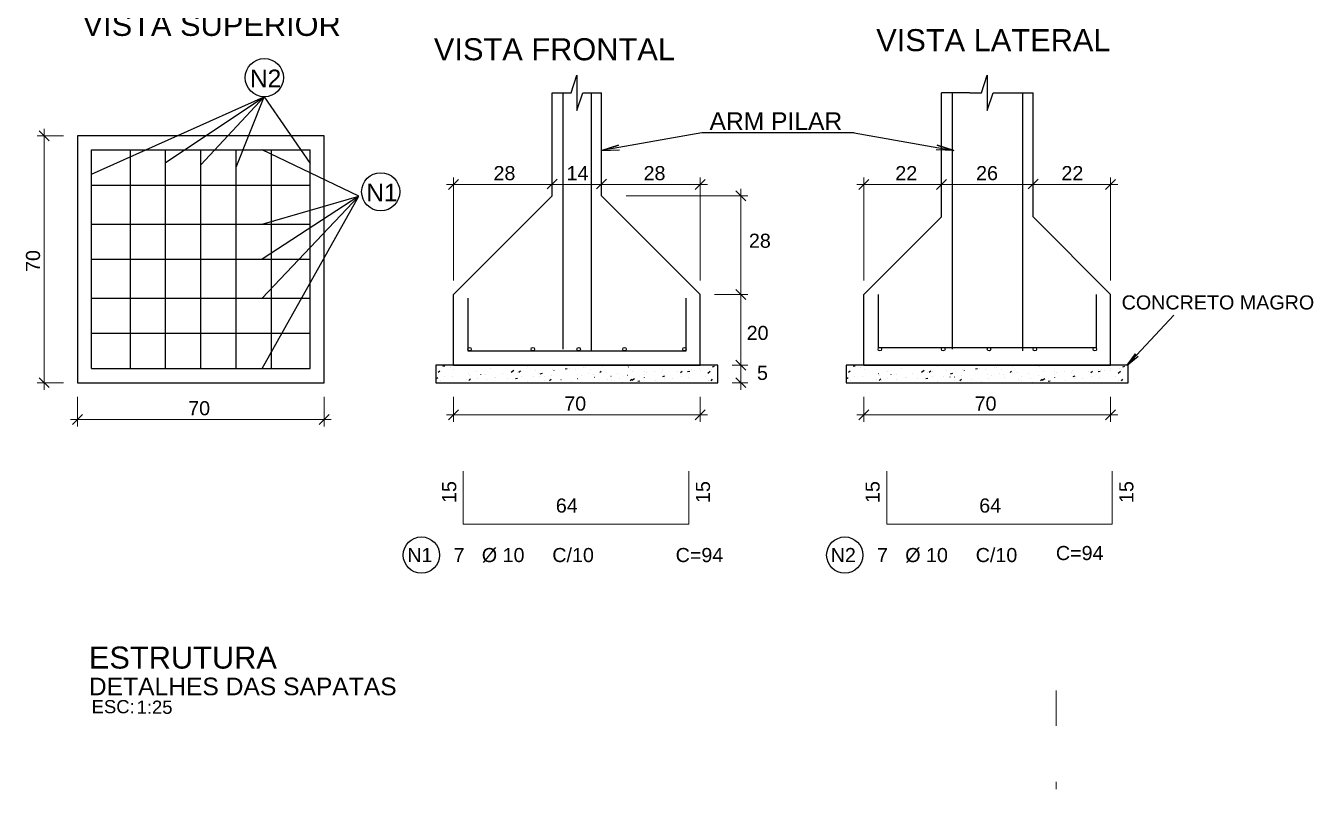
# Model space of a CAD drawing. Header units: inches. Extents: x -413 to -271, y -70 to 27.
# Drawn here: x -333.51 to -329.857, y -10.868 to -8.703 of the extents above; entities that cross this region are included whole.
import ezdxf
from ezdxf.enums import TextEntityAlignment as Align

# ---------------------------------------------------------------- set-up
doc = ezdxf.new("R2010")
doc.units = ezdxf.units.IN
doc.header["$MEASUREMENT"] = 0
doc.linetypes.add('DOT2', pattern=[3.175, 0, -3.175])
for name, color, linetype in [('1', 1, 'Continuous'), ('11', 13, 'Continuous'), ('2', 2, 'Continuous'), ('3', 3, 'Continuous'), ('ARQ-TXT-02', 2, 'Continuous'), ('ARQ-TXT-03', 3, 'Continuous'), ('ARQ-TXT-04', 4, 'Continuous'), ('ARQ-TXT-SMB', 4, 'Continuous')]:
    doc.layers.add(name, color=color, linetype=linetype)
for name, color, linetype, lineweight in [('4', 4, 'Continuous', 0), ('AR-COTA', 1, 'Continuous', 0), ('DT-Pontilhado', 9, 'DOT2', 5)]:
    doc.layers.add(name, color=color, linetype=linetype, lineweight=lineweight)
doc.styles.add('Arial', font='ARIALUNI.ttf')
doc.styles.get("Standard").update_dxf_attribs({"font": 'arial.ttf'})

# ---------------------------------------------------------------- blocks, each defined once
blk = doc.blocks.new('*U627')
at = {"layer": 'ARQ-TXT-02', "insert": (0.2309, 0.1714), "char_height": 0.0375, "attachment_point": 1, "style": 'Arial'}
blk.add_mtext_dynamic_manual_height_columns('ESC:', width=0.001147, gutter_width=0.2083, heights=[0], dxfattribs=at)
at = {"layer": 'ARQ-TXT-02', "style": 'Arial'}
blk.add_attdef('ESCALA', (0.3585, 0.1323), '', height=0.0375, dxfattribs=at)
at = {"layer": 'ARQ-TXT-03', "style": 'Arial'}
blk.add_attdef('DESENHO', (0.2231, 0.185), '', height=0.05, dxfattribs=at)
at = {"layer": 'ARQ-TXT-04', "style": 'Arial'}
blk.add_attdef('MATÉRIA', text='', height=0.0625, dxfattribs=at).set_placement((0.2231, 0.2419), align=Align.BOTTOM_LEFT)

msp = doc.modelspace()

# ---------------------------------------------------------------- linework, layer by layer
at = {"layer": '1', "linetype": 'Continuous'}
for centre in [(-332.388, -10.2041), (-331.1867, -10.2041)]:
    msp.add_circle(centre, 0.0514, dxfattribs=at)
at = {"layer": '11', "linetype": 'Continuous'}
for p, q in [((-333.3236, -9.1236), (-332.8344, -8.9041)), ((-333.1136, -9.0908), (-332.8344, -8.9041)), ((-333.0136, -9.0977), (-332.8344, -8.9041)), ((-332.9136, -9.1037), (-332.8344, -8.9041)), ((-332.8344, -8.9041), (-332.7036, -9.0934)), ((-332.5656, -9.186), (-332.8401, -9.0552)), ((-330.6523, -9.174), (-330.6523, -9.1316)), ((-330.6523, -9.174), (-330.6523, -9.1316)), ((-331.8907, -9.1657), (-331.8625, -9.1375)), ((-330.6665, -9.1657), (-330.6382, -9.1375)), ((-330.6665, -9.1657), (-330.6382, -9.1375)), ((-332.8401, -9.2652), (-332.5656, -9.186)), ((-332.5656, -9.186), (-332.8401, -9.3652)), ((-332.8401, -9.4752), (-332.5656, -9.186)), ((-332.8401, -9.6752), (-332.5656, -9.186)), ((-332.3466, -9.6722), (-332.3466, -9.6722)), ((-332.3466, -9.6744), (-332.3466, -9.6744)), ((-332.3466, -9.6744), (-332.3466, -9.6744)), ((-332.3466, -9.6744), (-332.3466, -9.6744)), ((-332.3274, -9.6684), (-332.3215, -9.6673)), ((-332.3058, -9.6729), (-332.3057, -9.6729)), ((-332.2954, -9.6792), (-332.2954, -9.6791)), ((-332.2814, -9.6675), (-332.2813, -9.6675)), ((-332.1913, -9.6748), (-332.1913, -9.6747)), ((-332.1543, -9.6667), (-332.1542, -9.6667)), ((-332.1333, -9.6852), (-332.126, -9.6799)), ((-332.0869, -9.6687), (-332.0869, -9.6686)), ((-332.016, -9.6788), (-332.0159, -9.6787)), ((-331.9799, -9.676), (-331.974, -9.6749)), ((-331.9686, -9.6757), (-331.9686, -9.6756)), ((-331.9514, -9.6766), (-331.9513, -9.6766)), ((-331.927, -9.6712), (-331.9269, -9.6712)), ((-331.9213, -9.6726), (-331.9213, -9.6726)), ((-331.9068, -9.6769), (-331.9068, -9.6768)), ((-331.874, -9.6696), (-331.874, -9.6695)), ((-331.8267, -9.6665), (-331.8267, -9.6664)), ((-331.8024, -9.6707), (-331.8024, -9.6706)), ((-331.7999, -9.6704), (-331.7998, -9.6704)), ((-331.6981, -9.6656), (-331.6981, -9.6655)), ((-331.6304, -9.6775), (-331.6303, -9.6775)), ((-331.6222, -9.679), (-331.6222, -9.6789)), ((-331.598, -9.676), (-331.5979, -9.676)), ((-331.597, -9.6803), (-331.5969, -9.6803)), ((-331.5726, -9.6749), (-331.5725, -9.6749)), ((-331.5661, -9.6785), (-331.566, -9.6784)), ((-331.5618, -9.6698), (-331.5559, -9.6687)), ((-331.1823, -9.6722), (-331.1823, -9.6722)), ((-331.1823, -9.6744), (-331.1823, -9.6744)), ((-331.1823, -9.6744), (-331.1823, -9.6744)), ((-331.1823, -9.6744), (-331.1823, -9.6744)), ((-331.1631, -9.6684), (-331.1572, -9.6673)), ((-331.1415, -9.6729), (-331.1414, -9.6729)), ((-331.1312, -9.6792), (-331.1312, -9.6791)), ((-331.1171, -9.6675), (-331.117, -9.6675)), ((-331.027, -9.6748), (-331.027, -9.6747)), ((-330.99, -9.6667), (-330.99, -9.6667)), ((-330.969, -9.6852), (-330.9618, -9.6799)), ((-330.9227, -9.6687), (-330.9226, -9.6686)), ((-330.8517, -9.6788), (-330.8516, -9.6787)), ((-330.8157, -9.676), (-330.8098, -9.6749)), ((-330.8044, -9.6757), (-330.8043, -9.6756)), ((-330.7871, -9.6766), (-330.787, -9.6766)), ((-330.7627, -9.6712), (-330.7626, -9.6712)), ((-330.7571, -9.6726), (-330.757, -9.6726)), ((-330.7425, -9.6769), (-330.7425, -9.6768)), ((-330.7098, -9.6696), (-330.7097, -9.6695)), ((-330.6624, -9.6665), (-330.6624, -9.6664)), ((-330.6381, -9.6707), (-330.6381, -9.6706)), ((-330.6356, -9.6704), (-330.6355, -9.6704)), ((-330.5339, -9.6656), (-330.5339, -9.6655)), ((-330.4662, -9.6775), (-330.4661, -9.6775)), ((-330.458, -9.679), (-330.458, -9.6789)), ((-330.4337, -9.676), (-330.4336, -9.676)), ((-330.4327, -9.6803), (-330.4326, -9.6803)), ((-330.4083, -9.6749), (-330.4082, -9.6749)), ((-330.4018, -9.6785), (-330.4018, -9.6784)), ((-330.3975, -9.6698), (-330.3917, -9.6687)), ((-332.3466, -9.6819), (-332.3466, -9.6819)), ((-332.3466, -9.6819), (-332.3466, -9.6819)), ((-332.3466, -9.6819), (-332.3466, -9.6819)), ((-332.3466, -9.6907), (-332.3466, -9.6907)), ((-332.3466, -9.6995), (-332.3466, -9.6995)), ((-332.3466, -9.6995), (-332.3466, -9.6995)), ((-332.3466, -9.7042), (-332.341, -9.7001)), ((-332.3466, -9.7087), (-332.3466, -9.7087)), ((-332.3466, -9.7087), (-332.3466, -9.7087)), ((-332.3466, -9.7094), (-332.3466, -9.7094)), ((-332.3466, -9.7094), (-332.3466, -9.7094)), ((-332.3466, -9.7094), (-332.3466, -9.7094)), ((-332.3401, -9.6853), (-332.3356, -9.6814)), ((-332.3345, -9.7082), (-332.3344, -9.7082)), ((-332.3261, -9.7152), (-332.3261, -9.7152)), ((-332.3261, -9.7152), (-332.3261, -9.7152)), ((-332.3237, -9.6969), (-332.3236, -9.6968)), ((-332.3137, -9.7152), (-332.3137, -9.7152)), ((-332.3002, -9.7152), (-332.3002, -9.7152)), ((-332.3002, -9.7152), (-332.3002, -9.7152)), ((-332.2998, -9.6971), (-332.2998, -9.6971)), ((-332.2743, -9.7152), (-332.2743, -9.7152)), ((-332.2743, -9.7152), (-332.2743, -9.7152)), ((-332.2687, -9.7152), (-332.2687, -9.7152)), ((-332.2611, -9.7152), (-332.2611, -9.7152)), ((-332.261, -9.705), (-332.2609, -9.705)), ((-332.2549, -9.689), (-332.2548, -9.689)), ((-332.2532, -9.7086), (-332.2486, -9.7047)), ((-332.2525, -9.6941), (-332.2524, -9.694)), ((-332.2491, -9.7152), (-332.2491, -9.7152)), ((-332.2491, -9.7152), (-332.2491, -9.7152)), ((-332.2491, -9.7152), (-332.2491, -9.7152)), ((-332.2484, -9.7152), (-332.2484, -9.7152)), ((-332.2477, -9.7102), (-332.2477, -9.7101)), ((-332.2305, -9.6836), (-332.2304, -9.6836)), ((-332.2286, -9.7036), (-332.2285, -9.7036)), ((-332.2237, -9.7152), (-332.2237, -9.7152)), ((-332.2225, -9.7152), (-332.2225, -9.7152)), ((-332.2195, -9.6925), (-332.2195, -9.6924)), ((-332.2052, -9.691), (-332.2051, -9.6909)), ((-332.2039, -9.7052), (-332.2038, -9.7051)), ((-332.1966, -9.7152), (-332.1966, -9.7152)), ((-332.1815, -9.7152), (-332.1815, -9.7152)), ((-332.1795, -9.6997), (-332.1794, -9.6997)), ((-332.1788, -9.7152), (-332.1788, -9.7152)), ((-332.1768, -9.7013), (-332.1767, -9.7013)), ((-332.1742, -9.7152), (-332.1742, -9.7152)), ((-332.1707, -9.7152), (-332.1707, -9.7152)), ((-332.1579, -9.688), (-332.1578, -9.6879)), ((-332.1464, -9.7152), (-332.1464, -9.7152)), ((-332.1448, -9.7152), (-332.1448, -9.7152)), ((-332.1448, -9.7152), (-332.1448, -9.7152)), ((-332.1448, -9.7152), (-332.1448, -9.7152)), ((-332.1434, -9.704), (-332.1434, -9.7039)), ((-332.1338, -9.7152), (-332.1338, -9.7151)), ((-332.1254, -9.7152), (-332.1254, -9.7152)), ((-332.1254, -9.7152), (-332.1254, -9.7152)), ((-332.1213, -9.7035), (-332.1154, -9.7023)), ((-332.1189, -9.7152), (-332.1189, -9.7152)), ((-332.1189, -9.7152), (-332.1189, -9.7152)), ((-332.1189, -9.7152), (-332.1189, -9.7152)), ((-332.1151, -9.6864), (-332.1151, -9.6863)), ((-332.1111, -9.6856), (-332.1065, -9.6818)), ((-332.1106, -9.6849), (-332.1105, -9.6848)), ((-332.1034, -9.6829), (-332.1033, -9.6828)), ((-332.1034, -9.6981), (-332.1033, -9.6981)), ((-332.093, -9.7152), (-332.093, -9.7152)), ((-332.093, -9.7152), (-332.093, -9.7152)), ((-332.093, -9.7152), (-332.093, -9.7152)), ((-332.0889, -9.7152), (-332.0889, -9.7152)), ((-332.0889, -9.7152), (-332.0889, -9.7152)), ((-332.0889, -9.7152), (-332.0889, -9.7152)), ((-332.0865, -9.7121), (-332.0865, -9.7121)), ((-332.0709, -9.6967), (-332.0708, -9.6967)), ((-332.0672, -9.7152), (-332.0672, -9.7152)), ((-332.0672, -9.7152), (-332.0672, -9.7152)), ((-332.0672, -9.7152), (-332.0672, -9.7152)), ((-332.0633, -9.6818), (-332.0632, -9.6818)), ((-332.0524, -9.699), (-332.0524, -9.699)), ((-332.0506, -9.6897), (-332.0447, -9.6886)), ((-332.0439, -9.7152), (-332.0439, -9.7152)), ((-332.0439, -9.7152), (-332.0439, -9.7152)), ((-332.0439, -9.7152), (-332.0439, -9.7152)), ((-332.0413, -9.7152), (-332.0413, -9.7152)), ((-332.0413, -9.7152), (-332.0413, -9.7152)), ((-332.0392, -9.7091), (-332.0392, -9.709)), ((-332.0391, -9.6989), (-332.0391, -9.6988)), ((-332.0317, -9.7152), (-332.0317, -9.7152)), ((-332.0242, -9.7089), (-332.0196, -9.705)), ((-332.0192, -9.6944), (-332.0191, -9.6944)), ((-332.0154, -9.7152), (-332.0154, -9.7152)), ((-332.0154, -9.7152), (-332.0154, -9.7152)), ((-332.0109, -9.6812), (-332.0109, -9.6811)), ((-332.0017, -9.7152), (-332.0017, -9.7152)), ((-332.0017, -9.7152), (-332.0017, -9.7152)), ((-332.0015, -9.7151), (-332.0014, -9.7151)), ((-331.9989, -9.7152), (-331.9989, -9.7152)), ((-331.9989, -9.7152), (-331.9989, -9.7152)), ((-331.9989, -9.7152), (-331.9989, -9.7152)), ((-331.9919, -9.706), (-331.9918, -9.7059)), ((-331.9895, -9.7152), (-331.9895, -9.7152)), ((-331.9895, -9.7152), (-331.9895, -9.7152)), ((-331.9869, -9.7152), (-331.9869, -9.7152)), ((-331.9636, -9.7152), (-331.9636, -9.7152)), ((-331.9632, -9.7123), (-331.9632, -9.7122)), ((-331.954, -9.7152), (-331.954, -9.7152)), ((-331.954, -9.7152), (-331.954, -9.7152)), ((-331.954, -9.7152), (-331.954, -9.7152)), ((-331.9457, -9.6912), (-331.9456, -9.6912)), ((-331.9446, -9.703), (-331.9445, -9.7029)), ((-331.9377, -9.7152), (-331.9377, -9.7152)), ((-331.935, -9.6946), (-331.935, -9.6945)), ((-331.917, -9.7152), (-331.917, -9.7152)), ((-331.9133, -9.6898), (-331.9132, -9.6898)), ((-331.9118, -9.7152), (-331.9118, -9.7152)), ((-331.909, -9.7152), (-331.909, -9.7152)), ((-331.909, -9.7152), (-331.909, -9.7152)), ((-331.909, -9.7152), (-331.909, -9.7152)), ((-331.9005, -9.6927), (-331.9004, -9.6927)), ((-331.8973, -9.6999), (-331.8972, -9.6998)), ((-331.8859, -9.7152), (-331.8859, -9.7152)), ((-331.8821, -9.6859), (-331.8775, -9.6821)), ((-331.878, -9.7152), (-331.878, -9.7152)), ((-331.878, -9.7152), (-331.878, -9.7152)), ((-331.878, -9.7152), (-331.878, -9.7152)), ((-331.8761, -9.6873), (-331.876, -9.6873)), ((-331.8641, -9.7152), (-331.8641, -9.7152)), ((-331.8641, -9.7152), (-331.8641, -9.7152)), ((-331.8641, -9.7152), (-331.8641, -9.7152)), ((-331.8615, -9.6875), (-331.8614, -9.6875)), ((-331.86, -9.7152), (-331.86, -9.7152)), ((-331.86, -9.7152), (-331.86, -9.7152)), ((-331.86, -9.7152), (-331.86, -9.7152)), ((-331.8588, -9.7061), (-331.8588, -9.706)), ((-331.85, -9.6968), (-331.8499, -9.6968)), ((-331.8495, -9.7089), (-331.8494, -9.7089)), ((-331.8341, -9.7152), (-331.8341, -9.7152)), ((-331.8341, -9.7152), (-331.8341, -9.7152)), ((-331.8341, -9.7152), (-331.8341, -9.7152)), ((-331.8306, -9.6884), (-331.8306, -9.6883)), ((-331.8251, -9.7035), (-331.825, -9.7034)), ((-331.8191, -9.7152), (-331.8191, -9.7152)), ((-331.8191, -9.7152), (-331.8191, -9.7152)), ((-331.818, -9.7138), (-331.818, -9.7137)), ((-331.8082, -9.7152), (-331.8082, -9.7152)), ((-331.8082, -9.7152), (-331.8082, -9.7152)), ((-331.8082, -9.7152), (-331.8082, -9.7152)), ((-331.8027, -9.6938), (-331.8026, -9.6937)), ((-331.8023, -9.7152), (-331.8023, -9.7152)), ((-331.7996, -9.7152), (-331.7996, -9.7152)), ((-331.7952, -9.7092), (-331.7906, -9.7054)), ((-331.7951, -9.7152), (-331.7951, -9.7152)), ((-331.7906, -9.7085), (-331.7833, -9.7032)), ((-331.7881, -9.6843), (-331.788, -9.6843)), ((-331.7823, -9.7152), (-331.7823, -9.7152)), ((-331.7823, -9.7152), (-331.7823, -9.7152)), ((-331.7823, -9.7152), (-331.7823, -9.7152)), ((-331.7741, -9.7152), (-331.7741, -9.7152)), ((-331.7741, -9.7152), (-331.7741, -9.7152)), ((-331.7738, -9.711), (-331.7679, -9.7099)), ((-331.7707, -9.7107), (-331.7707, -9.7107)), ((-331.7565, -9.7152), (-331.7565, -9.7152)), ((-331.7565, -9.7152), (-331.7565, -9.7152)), ((-331.7556, -9.6829), (-331.7555, -9.6829)), ((-331.7553, -9.6907), (-331.7553, -9.6906)), ((-331.7546, -9.701), (-331.7546, -9.7009)), ((-331.7542, -9.7152), (-331.7542, -9.7152)), ((-331.7542, -9.7152), (-331.7542, -9.7152)), ((-331.749, -9.6866), (-331.7489, -9.6866)), ((-331.7306, -9.7152), (-331.7306, -9.7152)), ((-331.7306, -9.7152), (-331.7306, -9.7152)), ((-331.7292, -9.7152), (-331.7292, -9.7152)), ((-331.7292, -9.7152), (-331.7292, -9.7152)), ((-331.7264, -9.6833), (-331.7264, -9.6832)), ((-331.7234, -9.7077), (-331.7233, -9.7076)), ((-331.708, -9.6876), (-331.708, -9.6876)), ((-331.7047, -9.7152), (-331.7047, -9.7152)), ((-331.7047, -9.7152), (-331.7047, -9.7152)), ((-331.7039, -9.6807), (-331.7038, -9.6807)), ((-331.7032, -9.6973), (-331.6973, -9.6962)), ((-331.698, -9.7027), (-331.6979, -9.7027)), ((-331.6876, -9.7152), (-331.6876, -9.7152)), ((-331.6842, -9.7152), (-331.6842, -9.7152)), ((-331.6842, -9.7152), (-331.6842, -9.7152)), ((-331.6788, -9.7152), (-331.6788, -9.7152)), ((-331.6787, -9.7144), (-331.6787, -9.7143)), ((-331.6761, -9.7046), (-331.676, -9.7045)), ((-331.6607, -9.6846), (-331.6607, -9.6845)), ((-331.6531, -9.6862), (-331.6485, -9.6824)), ((-331.6529, -9.7152), (-331.6529, -9.7152)), ((-331.6505, -9.6967), (-331.6504, -9.6966)), ((-331.6392, -9.7152), (-331.6392, -9.7152)), ((-331.6392, -9.7152), (-331.6392, -9.7152)), ((-331.6325, -9.6836), (-331.6266, -9.6824)), ((-331.6305, -9.7152), (-331.6305, -9.7152)), ((-331.6305, -9.7152), (-331.6305, -9.7152)), ((-331.6305, -9.7152), (-331.6305, -9.7152)), ((-331.6288, -9.7016), (-331.6287, -9.7015)), ((-331.627, -9.7152), (-331.627, -9.7152)), ((-331.6134, -9.6815), (-331.6134, -9.6814)), ((-331.6123, -9.7152), (-331.6123, -9.7152)), ((-331.6011, -9.7152), (-331.6011, -9.7152)), ((-331.5943, -9.7152), (-331.5943, -9.7152)), ((-331.5943, -9.7152), (-331.5943, -9.7152)), ((-331.5815, -9.6985), (-331.5814, -9.6984)), ((-331.5756, -9.6883), (-331.5683, -9.683)), ((-331.5752, -9.7152), (-331.5752, -9.7152)), ((-331.5752, -9.7152), (-331.5752, -9.7152)), ((-331.5752, -9.7152), (-331.5752, -9.7152)), ((-331.5743, -9.7082), (-331.5743, -9.7081)), ((-331.5729, -9.7152), (-331.5729, -9.7152)), ((-331.5661, -9.7095), (-331.5616, -9.7057)), ((-331.5493, -9.7152), (-331.5493, -9.7152)), ((-331.5493, -9.7152), (-331.5493, -9.7152)), ((-331.5493, -9.7152), (-331.5493, -9.7152)), ((-331.5493, -9.7152), (-331.5493, -9.7152)), ((-331.5493, -9.7152), (-331.5493, -9.7152)), ((-331.1823, -9.6819), (-331.1823, -9.6819)), ((-331.1823, -9.6819), (-331.1823, -9.6819)), ((-331.1823, -9.6819), (-331.1823, -9.6819)), ((-331.1823, -9.6907), (-331.1823, -9.6907)), ((-331.1823, -9.6995), (-331.1823, -9.6995)), ((-331.1823, -9.6995), (-331.1823, -9.6995)), ((-331.1823, -9.7042), (-331.1767, -9.7001)), ((-331.1823, -9.7087), (-331.1823, -9.7087)), ((-331.1823, -9.7087), (-331.1823, -9.7087)), ((-331.1823, -9.7094), (-331.1823, -9.7094)), ((-331.1823, -9.7094), (-331.1823, -9.7094)), ((-331.1823, -9.7094), (-331.1823, -9.7094)), ((-331.1759, -9.6853), (-331.1713, -9.6814)), ((-331.1702, -9.7082), (-331.1701, -9.7082)), ((-331.1618, -9.7152), (-331.1618, -9.7152)), ((-331.1618, -9.7152), (-331.1618, -9.7152)), ((-331.1594, -9.6969), (-331.1594, -9.6968)), ((-331.1494, -9.7152), (-331.1494, -9.7152)), ((-331.1359, -9.7152), (-331.1359, -9.7152)), ((-331.1359, -9.7152), (-331.1359, -9.7152)), ((-331.1356, -9.6971), (-331.1355, -9.6971)), ((-331.11, -9.7152), (-331.11, -9.7152)), ((-331.11, -9.7152), (-331.11, -9.7152)), ((-331.1044, -9.7152), (-331.1044, -9.7152)), ((-331.0968, -9.705), (-331.0967, -9.705)), ((-331.0968, -9.7152), (-331.0968, -9.7152)), ((-331.0906, -9.689), (-331.0905, -9.689)), ((-331.0889, -9.7086), (-331.0844, -9.7047)), ((-331.0882, -9.6941), (-331.0882, -9.694)), ((-331.0849, -9.7152), (-331.0849, -9.7152)), ((-331.0849, -9.7152), (-331.0849, -9.7152)), ((-331.0849, -9.7152), (-331.0849, -9.7152)), ((-331.0841, -9.7152), (-331.0841, -9.7152)), ((-331.0835, -9.7102), (-331.0835, -9.7101)), ((-331.0662, -9.6836), (-331.0661, -9.6836)), ((-331.0643, -9.7036), (-331.0642, -9.7036)), ((-331.0595, -9.7152), (-331.0595, -9.7152)), ((-331.0582, -9.7152), (-331.0582, -9.7152)), ((-331.0553, -9.6925), (-331.0552, -9.6924)), ((-331.0409, -9.691), (-331.0409, -9.6909)), ((-331.0397, -9.7052), (-331.0396, -9.7051)), ((-331.0323, -9.7152), (-331.0323, -9.7152)), ((-331.0172, -9.7152), (-331.0172, -9.7152)), ((-331.0153, -9.6997), (-331.0152, -9.6997)), ((-331.0145, -9.7152), (-331.0145, -9.7152)), ((-331.0125, -9.7013), (-331.0124, -9.7013)), ((-331.01, -9.7152), (-331.01, -9.7152)), ((-331.0065, -9.7152), (-331.0065, -9.7152)), ((-330.9936, -9.688), (-330.9936, -9.6879)), ((-330.9821, -9.7152), (-330.9821, -9.7152)), ((-330.9806, -9.7152), (-330.9806, -9.7152)), ((-330.9806, -9.7152), (-330.9806, -9.7152)), ((-330.9806, -9.7152), (-330.9806, -9.7152)), ((-330.9791, -9.704), (-330.9791, -9.7039)), ((-330.9696, -9.7152), (-330.9695, -9.7151)), ((-330.9611, -9.7152), (-330.9611, -9.7152)), ((-330.9611, -9.7152), (-330.9611, -9.7152)), ((-330.957, -9.7035), (-330.9511, -9.7023)), ((-330.9547, -9.7152), (-330.9547, -9.7152)), ((-330.9547, -9.7152), (-330.9547, -9.7152)), ((-330.9547, -9.7152), (-330.9547, -9.7152)), ((-330.9509, -9.6864), (-330.9509, -9.6863)), ((-330.9469, -9.6856), (-330.9423, -9.6818)), ((-330.9463, -9.6849), (-330.9463, -9.6848)), ((-330.9391, -9.6829), (-330.939, -9.6828)), ((-330.9391, -9.6981), (-330.939, -9.6981)), ((-330.9288, -9.7152), (-330.9288, -9.7152)), ((-330.9288, -9.7152), (-330.9288, -9.7152)), ((-330.9288, -9.7152), (-330.9288, -9.7152)), ((-330.9246, -9.7152), (-330.9246, -9.7152)), ((-330.9246, -9.7152), (-330.9246, -9.7152)), ((-330.9246, -9.7152), (-330.9246, -9.7152)), ((-330.9223, -9.7121), (-330.9222, -9.7121)), ((-330.9066, -9.6967), (-330.9065, -9.6967)), ((-330.9029, -9.7152), (-330.9029, -9.7152)), ((-330.9029, -9.7152), (-330.9029, -9.7152)), ((-330.9029, -9.7152), (-330.9029, -9.7152)), ((-330.899, -9.6818), (-330.8989, -9.6818)), ((-330.8882, -9.699), (-330.8881, -9.699)), ((-330.8863, -9.6897), (-330.8805, -9.6886)), ((-330.8796, -9.7152), (-330.8796, -9.7152)), ((-330.8796, -9.7152), (-330.8796, -9.7152)), ((-330.8796, -9.7152), (-330.8796, -9.7152)), ((-330.877, -9.7152), (-330.877, -9.7152)), ((-330.877, -9.7152), (-330.877, -9.7152)), ((-330.8749, -9.6989), (-330.8748, -9.6988)), ((-330.8749, -9.7091), (-330.8749, -9.709)), ((-330.8674, -9.7152), (-330.8674, -9.7152)), ((-330.8599, -9.7089), (-330.8553, -9.705)), ((-330.8549, -9.6944), (-330.8548, -9.6944)), ((-330.8511, -9.7152), (-330.8511, -9.7152)), ((-330.8511, -9.7152), (-330.8511, -9.7152)), ((-330.8466, -9.6812), (-330.8466, -9.6811)), ((-330.8374, -9.7152), (-330.8374, -9.7152)), ((-330.8374, -9.7152), (-330.8374, -9.7152)), ((-330.8372, -9.7151), (-330.8371, -9.7151)), ((-330.8347, -9.7152), (-330.8347, -9.7152)), ((-330.8347, -9.7152), (-330.8347, -9.7152)), ((-330.8347, -9.7152), (-330.8347, -9.7152)), ((-330.8276, -9.706), (-330.8276, -9.7059)), ((-330.8252, -9.7152), (-330.8252, -9.7152)), ((-330.8252, -9.7152), (-330.8252, -9.7152)), ((-330.8227, -9.7152), (-330.8227, -9.7152)), ((-330.7993, -9.7152), (-330.7993, -9.7152)), ((-330.7989, -9.7123), (-330.7989, -9.7122)), ((-330.7897, -9.7152), (-330.7897, -9.7152)), ((-330.7897, -9.7152), (-330.7897, -9.7152)), ((-330.7897, -9.7152), (-330.7897, -9.7152)), ((-330.7815, -9.6912), (-330.7814, -9.6912)), ((-330.7803, -9.703), (-330.7803, -9.7029)), ((-330.7734, -9.7152), (-330.7734, -9.7152)), ((-330.7707, -9.6946), (-330.7707, -9.6945)), ((-330.7527, -9.7152), (-330.7527, -9.7152)), ((-330.749, -9.6898), (-330.7489, -9.6898)), ((-330.7475, -9.7152), (-330.7475, -9.7152)), ((-330.7447, -9.7152), (-330.7447, -9.7152)), ((-330.7447, -9.7152), (-330.7447, -9.7152)), ((-330.7447, -9.7152), (-330.7447, -9.7152)), ((-330.7362, -9.6927), (-330.7361, -9.6927)), ((-330.733, -9.6999), (-330.733, -9.6998)), ((-330.7216, -9.7152), (-330.7216, -9.7152)), ((-330.7178, -9.6859), (-330.7132, -9.6821)), ((-330.7137, -9.7152), (-330.7137, -9.7152)), ((-330.7137, -9.7152), (-330.7137, -9.7152)), ((-330.7137, -9.7152), (-330.7137, -9.7152)), ((-330.7118, -9.6873), (-330.7117, -9.6873)), ((-330.6998, -9.7152), (-330.6998, -9.7152)), ((-330.6998, -9.7152), (-330.6998, -9.7152)), ((-330.6998, -9.7152), (-330.6998, -9.7152)), ((-330.6972, -9.6875), (-330.6971, -9.6875)), ((-330.6958, -9.7152), (-330.6958, -9.7152)), ((-330.6958, -9.7152), (-330.6958, -9.7152)), ((-330.6958, -9.7152), (-330.6958, -9.7152)), ((-330.6946, -9.7061), (-330.6946, -9.706)), ((-330.6857, -9.6968), (-330.6856, -9.6968)), ((-330.6853, -9.7089), (-330.6852, -9.7089)), ((-330.6699, -9.7152), (-330.6699, -9.7152)), ((-330.6699, -9.7152), (-330.6699, -9.7152)), ((-330.6699, -9.7152), (-330.6699, -9.7152)), ((-330.6663, -9.6884), (-330.6663, -9.6883)), ((-330.6609, -9.7035), (-330.6608, -9.7034)), ((-330.6548, -9.7152), (-330.6548, -9.7152)), ((-330.6548, -9.7152), (-330.6548, -9.7152)), ((-330.6538, -9.7138), (-330.6537, -9.7137)), ((-330.644, -9.7152), (-330.644, -9.7152)), ((-330.644, -9.7152), (-330.644, -9.7152)), ((-330.644, -9.7152), (-330.644, -9.7152)), ((-330.6384, -9.6938), (-330.6383, -9.6937)), ((-330.638, -9.7152), (-330.638, -9.7152)), ((-330.6354, -9.7152), (-330.6354, -9.7152)), ((-330.6309, -9.7092), (-330.6263, -9.7054)), ((-330.6309, -9.7152), (-330.6309, -9.7152)), ((-330.6263, -9.7085), (-330.619, -9.7032)), ((-330.6238, -9.6843), (-330.6237, -9.6843)), ((-330.6181, -9.7152), (-330.6181, -9.7152)), ((-330.6181, -9.7152), (-330.6181, -9.7152)), ((-330.6181, -9.7152), (-330.6181, -9.7152)), ((-330.6099, -9.7152), (-330.6099, -9.7152)), ((-330.6099, -9.7152), (-330.6099, -9.7152)), ((-330.6096, -9.711), (-330.6037, -9.7099)), ((-330.6065, -9.7107), (-330.6064, -9.7107)), ((-330.5922, -9.7152), (-330.5922, -9.7152)), ((-330.5922, -9.7152), (-330.5922, -9.7152)), ((-330.5913, -9.6829), (-330.5912, -9.6829)), ((-330.5911, -9.6907), (-330.591, -9.6906)), ((-330.5903, -9.701), (-330.5903, -9.7009)), ((-330.59, -9.7152), (-330.59, -9.7152)), ((-330.59, -9.7152), (-330.59, -9.7152)), ((-330.5847, -9.6866), (-330.5846, -9.6866)), ((-330.5663, -9.7152), (-330.5663, -9.7152)), ((-330.5663, -9.7152), (-330.5663, -9.7152)), ((-330.5649, -9.7152), (-330.5649, -9.7152)), ((-330.5649, -9.7152), (-330.5649, -9.7152)), ((-330.5621, -9.6833), (-330.5621, -9.6832)), ((-330.5591, -9.7077), (-330.5591, -9.7076)), ((-330.5438, -9.6876), (-330.5437, -9.6876)), ((-330.5404, -9.7152), (-330.5404, -9.7152)), ((-330.5404, -9.7152), (-330.5404, -9.7152)), ((-330.5396, -9.6807), (-330.5395, -9.6807)), ((-330.5389, -9.6973), (-330.533, -9.6962)), ((-330.5338, -9.7027), (-330.5337, -9.7027)), ((-330.5233, -9.7152), (-330.5233, -9.7152)), ((-330.5199, -9.7152), (-330.5199, -9.7152)), ((-330.5199, -9.7152), (-330.5199, -9.7152)), ((-330.5145, -9.7152), (-330.5145, -9.7152)), ((-330.5144, -9.7144), (-330.5144, -9.7143)), ((-330.5118, -9.7046), (-330.5118, -9.7045)), ((-330.4965, -9.6846), (-330.4964, -9.6845)), ((-330.4888, -9.6862), (-330.4842, -9.6824)), ((-330.4886, -9.7152), (-330.4886, -9.7152)), ((-330.4862, -9.6967), (-330.4862, -9.6966)), ((-330.475, -9.7152), (-330.475, -9.7152)), ((-330.475, -9.7152), (-330.475, -9.7152)), ((-330.4682, -9.6836), (-330.4623, -9.6824)), ((-330.4662, -9.7152), (-330.4662, -9.7152)), ((-330.4662, -9.7152), (-330.4662, -9.7152)), ((-330.4662, -9.7152), (-330.4662, -9.7152)), ((-330.4645, -9.7016), (-330.4645, -9.7015)), ((-330.4627, -9.7152), (-330.4627, -9.7152)), ((-330.4492, -9.6815), (-330.4491, -9.6814)), ((-330.448, -9.7152), (-330.448, -9.7152)), ((-330.4368, -9.7152), (-330.4368, -9.7152)), ((-330.43, -9.7152), (-330.43, -9.7152)), ((-330.43, -9.7152), (-330.43, -9.7152)), ((-330.4172, -9.6985), (-330.4172, -9.6984)), ((-330.4113, -9.6883), (-330.4041, -9.683)), ((-330.4109, -9.7152), (-330.4109, -9.7152)), ((-330.4109, -9.7152), (-330.4109, -9.7152)), ((-330.4109, -9.7152), (-330.4109, -9.7152)), ((-330.41, -9.7082), (-330.41, -9.7081)), ((-330.4086, -9.7152), (-330.4086, -9.7152)), ((-330.4019, -9.7095), (-330.3973, -9.7057)), ((-330.3851, -9.7152), (-330.3851, -9.7152)), ((-330.3851, -9.7152), (-330.3851, -9.7152)), ((-330.3851, -9.7152), (-330.3851, -9.7152)), ((-330.3851, -9.7152), (-330.3851, -9.7152)), ((-330.3851, -9.7152), (-330.3851, -9.7152))]:
    msp.add_line(p, q, dxfattribs=at)
for points in [[(-331.1604, -9.0061), (-331.5925, -9.0061), (-331.8759, -9.0571), (-331.8283, -9.0419), (-331.8759, -9.0571), (-331.8259, -9.0548)], [(-331.1604, -9.0061), (-330.877, -9.0571), (-330.9246, -9.0419), (-330.877, -9.0571), (-330.9269, -9.0548)], [(-331.5466, -9.6652), (-332.3466, -9.6652), (-332.3466, -9.7152), (-331.5466, -9.7152), (-331.5466, -9.6652)], [(-330.3823, -9.6652), (-331.1823, -9.6652), (-331.1823, -9.7152), (-330.3823, -9.7152), (-330.3823, -9.6652)]]:
    msp.add_lwpolyline(points, dxfattribs=at)
for centre in [(-332.8335, -8.85), (-332.5033, -9.1738)]:
    msp.add_circle(centre, 0.0541, dxfattribs=at)
at = {"layer": '2', "linetype": 'Continuous'}
for p, q in [((-332.0166, -9.1852), (-332.0166, -8.8934)), ((-331.8766, -9.1852), (-331.8766, -8.8934)), ((-330.9123, -9.2452), (-330.9123, -8.8934)), ((-330.8323, -8.8934), (-330.9123, -8.8934)), ((-330.7323, -8.8934), (-330.6523, -8.8934)), ((-330.6523, -9.2452), (-330.6523, -8.8934)), ((-333.3636, -9.0152), (-333.3636, -9.7152)), ((-332.6636, -9.0152), (-333.3636, -9.0152)), ((-333.3636, -9.0152), (-333.3636, -9.0152)), ((-332.6636, -9.7152), (-332.6636, -9.0152)), ((-332.2966, -9.4652), (-332.0166, -9.1852)), ((-331.5966, -9.4652), (-331.8766, -9.1852)), ((-332.0466, -9.2152), (-332.0466, -9.2152)), ((-332.0466, -9.2152), (-332.0466, -9.2152)), ((-331.8466, -9.2152), (-331.8466, -9.2152)), ((-331.8466, -9.2152), (-331.8466, -9.2152)), ((-331.8466, -9.2152), (-331.8466, -9.2152)), ((-330.9123, -9.2152), (-330.9123, -9.2152)), ((-330.9123, -9.2152), (-330.9123, -9.2152)), ((-330.6823, -9.2152), (-330.6823, -9.2152)), ((-330.6823, -9.2152), (-330.6823, -9.2152)), ((-331.1323, -9.4652), (-330.9123, -9.2452)), ((-330.4323, -9.4652), (-330.6523, -9.2452)), ((-332.2966, -9.6652), (-332.2966, -9.4652)), ((-332.2966, -9.4652), (-332.2966, -9.4652)), ((-331.5966, -9.6652), (-331.5966, -9.4652)), ((-331.5966, -9.4652), (-331.5966, -9.4652)), ((-331.5966, -9.4652), (-331.5966, -9.4652)), ((-331.5966, -9.4652), (-331.5966, -9.4652)), ((-331.1323, -9.6652), (-331.1323, -9.4652)), ((-331.1323, -9.4652), (-331.1323, -9.4652)), ((-330.4323, -9.6652), (-330.4323, -9.4652)), ((-330.4323, -9.4652), (-330.4323, -9.4652)), ((-332.2966, -9.6652), (-331.5966, -9.6652)), ((-331.5466, -9.6652), (-331.5466, -9.6652)), ((-331.5466, -9.6652), (-331.5466, -9.6652)), ((-331.1323, -9.6652), (-330.4323, -9.6652)), ((-333.3636, -9.7152), (-332.6636, -9.7152)), ((-333.3636, -9.7152), (-333.3636, -9.7152)), ((-333.3636, -9.7152), (-333.3636, -9.7152)), ((-332.6636, -9.7152), (-332.6636, -9.7152)), ((-332.2966, -9.7152), (-332.2966, -9.7152)), ((-331.5966, -9.7152), (-331.5966, -9.7152)), ((-331.5466, -9.7152), (-331.5466, -9.7152)), ((-331.1323, -9.7152), (-331.1323, -9.7152)), ((-330.4323, -9.7152), (-330.4323, -9.7152))]:
    msp.add_line(p, q, dxfattribs=at)
for points in [[(-332.0166, -8.8934), (-331.9633, -8.8934), (-331.9466, -8.8434), (-331.9466, -8.9434), (-331.9299, -8.8934), (-331.8766, -8.8934)], [(-330.8323, -8.8934), (-330.799, -8.8934), (-330.7823, -8.8434), (-330.7823, -8.9434), (-330.7657, -8.8934), (-330.7323, -8.8934)], [(-330.2533, -9.5241), (-330.385, -9.6658), (-330.3618, -9.6332), (-330.385, -9.6658), (-330.3542, -9.6403)]]:
    msp.add_lwpolyline(points, dxfattribs=at)
for centre in [(-332.2516, -9.6202), (-332.0716, -9.6202), (-331.9416, -9.6202), (-331.8116, -9.6202), (-331.6416, -9.6202), (-331.0873, -9.6202), (-330.9073, -9.6202), (-330.7773, -9.6202), (-330.6473, -9.6202), (-330.4773, -9.6202)]:
    msp.add_circle(centre, 0.005, dxfattribs=at)
at = {"layer": '3', "linetype": 'Continuous'}
for p, q in [((-331.9866, -8.8934), (-331.9866, -9.6202)), ((-331.9066, -8.8934), (-331.9066, -9.6252)), ((-330.8823, -8.8934), (-330.8823, -9.6202)), ((-330.6823, -8.8934), (-330.6823, -9.6252)), ((-333.3236, -9.6752), (-333.3236, -9.0552)), ((-333.3236, -9.0552), (-332.7036, -9.0552)), ((-333.2136, -9.6752), (-333.2136, -9.0552)), ((-333.1136, -9.6752), (-333.1136, -9.0552)), ((-333.0136, -9.6752), (-333.0136, -9.0552)), ((-332.9136, -9.6752), (-332.9136, -9.0552)), ((-332.8136, -9.6752), (-332.8136, -9.0552)), ((-332.7036, -9.6752), (-332.7036, -9.0552)), ((-333.3236, -9.1552), (-332.7036, -9.1552)), ((-333.3236, -9.2652), (-332.7036, -9.2652)), ((-333.3236, -9.3652), (-332.7036, -9.3652)), ((-333.3236, -9.4752), (-332.7036, -9.4752)), ((-333.3236, -9.5752), (-332.7036, -9.5752)), ((-333.3236, -9.6752), (-332.7036, -9.6752))]:
    msp.add_line(p, q, dxfattribs=at)
for points in [[(-332.2566, -9.4752), (-332.2566, -9.6252), (-331.6366, -9.6252), (-331.6366, -9.4752)], [(-331.0923, -9.4652), (-331.0923, -9.6152), (-330.4723, -9.6152), (-330.4723, -9.4652)]]:
    msp.add_lwpolyline(points, dxfattribs=at)
at = {"layer": '4', "linetype": 'Continuous'}
for p, q in [((-332.2691, -9.9665), (-332.2691, -10.1165)), ((-331.6291, -10.1165), (-331.6291, -9.9665)), ((-331.0678, -9.9665), (-331.0678, -10.1165)), ((-330.4278, -10.1165), (-330.4278, -9.9665)), ((-332.2691, -10.1165), (-331.6291, -10.1165)), ((-331.0678, -10.1165), (-330.4278, -10.1165))]:
    msp.add_line(p, q, dxfattribs=at)
at = {"layer": 'AR-COTA', "ltscale": 0.00375}
for p, q in [((-333.4036, -9.0152), (-333.4779, -9.0152)), ((-333.4437, -9.0293), (-333.472, -9.001)), ((-333.4579, -9.7352), (-333.4579, -8.9952)), ((-332.0166, -9.174), (-332.0166, -9.1316)), ((-332.0166, -9.174), (-332.0166, -9.1316)), ((-331.8766, -9.174), (-331.8766, -9.1316)), ((-331.8766, -9.174), (-331.8766, -9.1316)), ((-332.3166, -9.1528), (-332.0266, -9.1528)), ((-332.3107, -9.1669), (-332.2825, -9.1387)), ((-332.2966, -9.4252), (-332.2966, -9.1328)), ((-332.0666, -9.1528), (-331.8266, -9.1528)), ((-332.0307, -9.1657), (-332.0025, -9.1375)), ((-332.0307, -9.1657), (-332.0025, -9.1375)), ((-331.8907, -9.1657), (-331.8625, -9.1375)), ((-331.8666, -9.1528), (-331.5766, -9.1528)), ((-331.6107, -9.1669), (-331.5825, -9.1387)), ((-331.5966, -9.4252), (-331.5966, -9.1328)), ((-331.4815, -9.4852), (-331.4815, -9.1652)), ((-331.1523, -9.1528), (-330.8623, -9.1528)), ((-331.1465, -9.1669), (-331.1182, -9.1387)), ((-331.1323, -9.4252), (-331.1323, -9.1328)), ((-330.9265, -9.1669), (-330.8982, -9.1387)), ((-330.9265, -9.1669), (-330.8982, -9.1387)), ((-330.9123, -9.1752), (-330.9123, -9.1328)), ((-330.9123, -9.1752), (-330.9123, -9.1328)), ((-330.9023, -9.1528), (-330.6623, -9.1528)), ((-330.7023, -9.1528), (-330.4123, -9.1528)), ((-330.4465, -9.1669), (-330.4182, -9.1387)), ((-330.4323, -9.4252), (-330.4323, -9.1328)), ((-331.8066, -9.1852), (-331.4615, -9.1852)), ((-331.4673, -9.1993), (-331.4956, -9.171)), ((-331.4673, -9.4793), (-331.4956, -9.451)), ((-331.4673, -9.4793), (-331.4956, -9.451)), ((-331.4815, -9.6852), (-331.4815, -9.4452)), ((-331.5566, -9.4652), (-331.4615, -9.4652)), ((-331.5566, -9.4652), (-331.4615, -9.4652)), ((-331.5066, -9.6652), (-331.4615, -9.6652)), ((-331.5066, -9.6652), (-331.4615, -9.6652)), ((-331.4673, -9.6793), (-331.4956, -9.651)), ((-331.4673, -9.6793), (-331.4956, -9.651)), ((-331.4815, -9.7352), (-331.4815, -9.6452)), ((-333.4036, -9.7152), (-333.4779, -9.7152)), ((-333.4437, -9.7293), (-333.472, -9.701)), ((-331.5066, -9.7152), (-331.4615, -9.7152)), ((-331.4673, -9.7293), (-331.4956, -9.701)), ((-333.3636, -9.7552), (-333.3636, -9.8396)), ((-332.6636, -9.7552), (-332.6636, -9.8396)), ((-332.2966, -9.7552), (-332.2966, -9.8264)), ((-331.5966, -9.7552), (-331.5966, -9.8264)), ((-331.1323, -9.7552), (-331.1323, -9.8264)), ((-330.4323, -9.7552), (-330.4323, -9.8264)), ((-333.3836, -9.8196), (-332.6436, -9.8196)), ((-333.3777, -9.8337), (-333.3494, -9.8054)), ((-332.6777, -9.8337), (-332.6494, -9.8054)), ((-332.3166, -9.8064), (-331.5766, -9.8064)), ((-332.3107, -9.8206), (-332.2825, -9.7923)), ((-331.6107, -9.8206), (-331.5825, -9.7923)), ((-331.1523, -9.8064), (-330.4123, -9.8064)), ((-331.1465, -9.8206), (-331.1182, -9.7923)), ((-330.4465, -9.8206), (-330.4182, -9.7923))]:
    msp.add_line(p, q, dxfattribs=at)
at = {"layer": 'DT-Pontilhado', "ltscale": 0.05}
msp.add_line((-330.587, -10.5884), (-330.587, -10.8684), dxfattribs=at)

# ---------------------------------------------------------------- block references
at = {"layer": 'ARQ-TXT-SMB'}
msp.add_blockref('*U627', (-333.5545, -10.7868), dxfattribs=at).add_auto_attribs({'ESCALA': '1:25', 'DESENHO': 'DETALHES DAS SAPATAS', 'MATÉRIA': 'ESTRUTURA'})

# ---------------------------------------------------------------- texts
at = {"layer": '11', "linetype": 'Continuous'}
for s, height, p in [('N2', 0.05, (-332.8747, -8.8771)), ('N1', 0.05, (-332.5446, -9.2009)), ('CONCRETO MAGRO', 0.04, (-330.4011, -9.5076))]:
    msp.add_text(s, height=height, dxfattribs=at).set_placement(p)
at = {"layer": '2', "linetype": 'Continuous'}
for s, height, p in [('ARM PILAR', 0.05, (-331.5704, -8.9982)), ('28', 0.04, (-332.1833, -9.1408)), ('14', 0.04, (-331.9761, -9.1408)), ('28', 0.04, (-331.7576, -9.1408)), ('22', 0.04, (-331.0433, -9.1408)), ('26', 0.04, (-330.8141, -9.1408)), ('22', 0.04, (-330.5719, -9.1408)), ('28', 0.04, (-331.4587, -9.3326)), ('20', 0.04, (-331.4651, -9.594)), ('5', 0.04, (-331.4358, -9.7073)), ('70', 0.04, (-333.0496, -9.8076)), ('70', 0.04, (-331.9826, -9.7944)), ('70', 0.04, (-330.8183, -9.7944)), ('64', 0.04, (-332.0065, -10.0837)), ('64', 0.04, (-330.8052, -10.0837)), ('N1', 0.04, (-332.428, -10.2241)), ('7', 0.04, (-332.2965, -10.2241)), ('%%c 10', 0.04, (-332.2165, -10.2241)), ('C/10', 0.04, (-332.0165, -10.2241)), ('C=94', 0.04, (-331.6665, -10.2241)), ('N2', 0.04, (-331.2267, -10.2241)), ('7', 0.04, (-331.0952, -10.2241)), ('%%c 10', 0.04, (-331.0152, -10.2241)), ('C/10', 0.04, (-330.8152, -10.2241)), ('C=94', 0.04, (-330.5877, -10.2184))]:
    msp.add_text(s, height=height, dxfattribs=at).set_placement(p)
for s, p in [('70', (-333.4699, -9.4012)), ('15', (-332.2891, -10.0565)), ('15', (-331.5691, -10.0565)), ('15', (-331.0878, -10.0565)), ('15', (-330.3678, -10.0565))]:
    msp.add_text(s, height=0.04, rotation=90, dxfattribs=at).set_placement(p)
at = {"layer": '4', "linetype": 'Continuous'}
for s, p in [('VISTA SUPERIOR', (-333.3492, -8.7316)), ('VISTA LATERAL', (-331.0974, -8.7749)), ('VISTA FRONTAL', (-332.3525, -8.8007))]:
    msp.add_text(s, height=0.0625, dxfattribs=at).set_placement(p)

doc.saveas('drawing.dxf')
